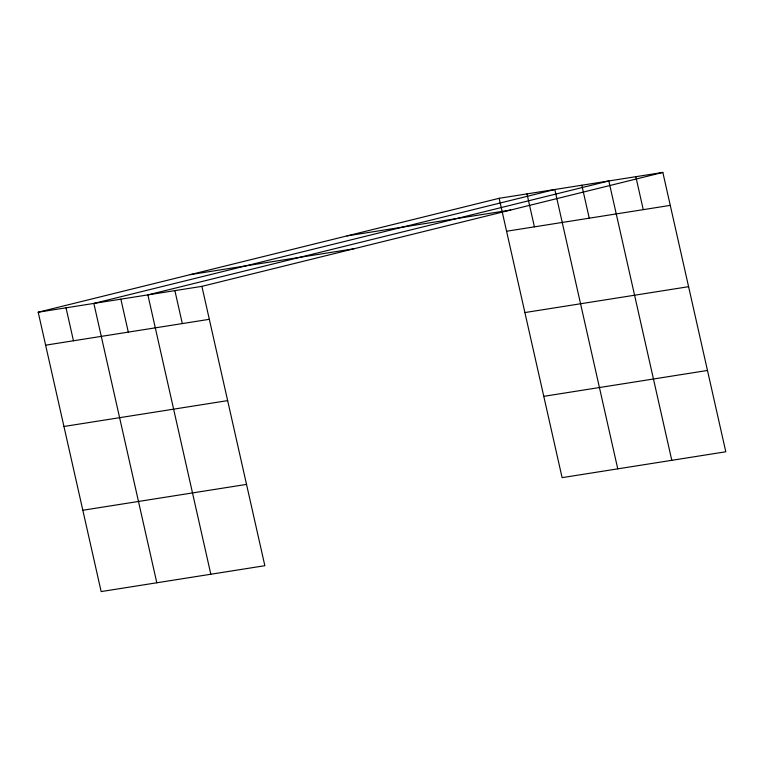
<?xml version="1.0" encoding="UTF-8"?>
<svg xmlns="http://www.w3.org/2000/svg" width="764" height="764" viewBox="0 0 764 764"><rect width="100%" height="100%" fill="white"/><g stroke="black" fill="none" stroke-linecap="round" stroke-linejoin="round"><path stroke-width="1.15" d="M38.2 312.218L201.897 286.357L264.85 565.704L101.154 591.575L38.2 312.218L499.15 198.296L662.846 172.425L725.8 451.782L562.103 477.643L499.15 198.296M201.897 286.357L662.846 172.425M347.037 235.895L510.734 210.024M190.312 274.629L354.009 248.758M506.58 231.244L670.276 205.382M45.63 345.175L209.317 319.314M524.906 312.562L688.593 286.691M63.947 426.484L227.643 400.623M543.777 396.335L707.474 370.464M82.827 510.256L246.524 484.395M635.839 176.694L643.259 209.651M671.785 460.31L608.822 180.963L147.872 294.894L210.826 574.241M581.815 185.232L589.245 218.189M617.761 468.848L554.807 189.501L93.857 303.423L156.811 582.779M526.979 193.894L534.408 226.851M174.889 290.626L182.309 323.573M120.865 299.163L128.295 332.111M66.029 307.825L73.459 340.782"/></g></svg>
